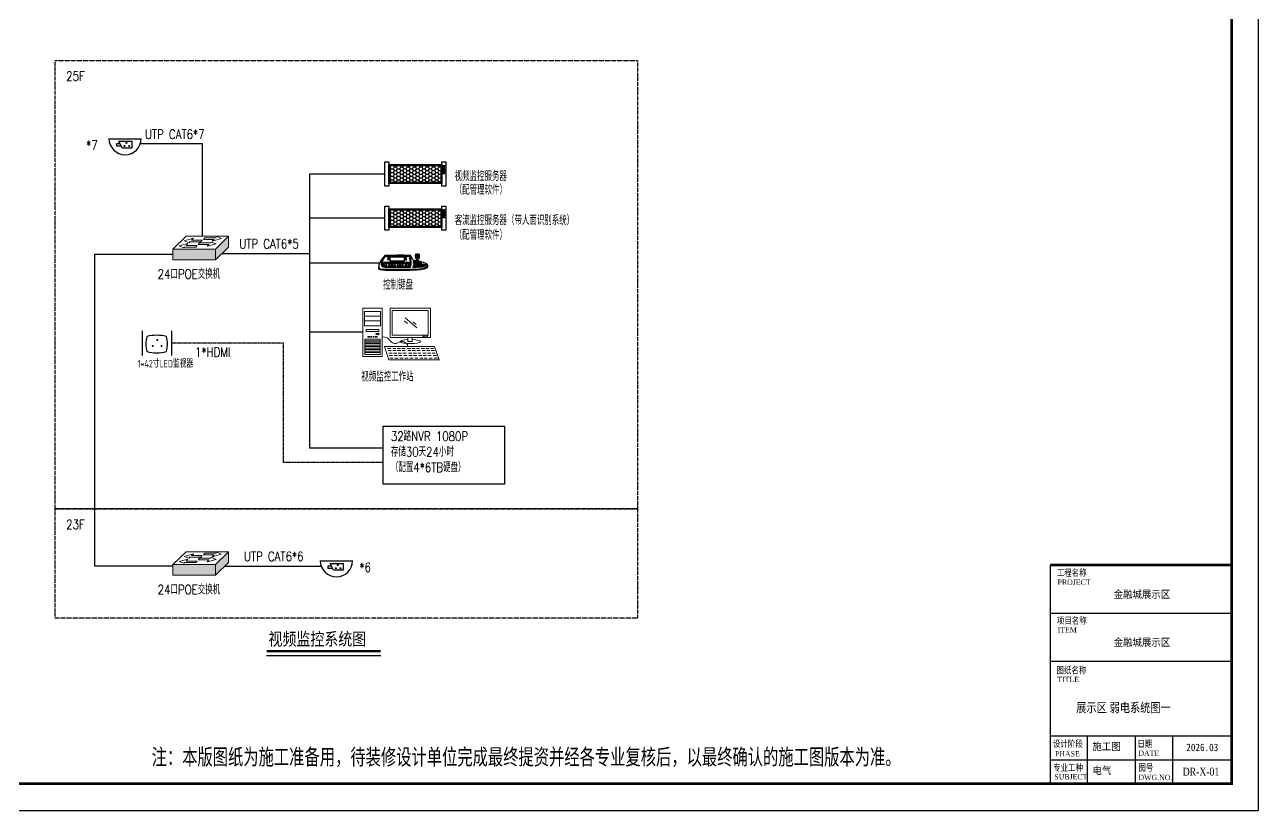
# Model space of a CAD drawing. Extents: x -284868 to 304789, y -137694 to 137894.
# Drawn here: x -246151 to -199914, y -99400 to -69937 of the extents above; entities that cross this region are included whole.
import ezdxf
from ezdxf.enums import TextEntityAlignment as Align

# ---------------------------------------------------------------- set-up
doc = ezdxf.new("R2010")
doc.units = 0
for name, pattern in [('ACAD_ISO12W100', [21, 12, -3, 0, -3, 0, -3]), ('BORDER2', [0.875, 0.25, -0.125, 0.25, -0.125, 0, -0.125]), ('CONTINOUS', [0])]:
    doc.linetypes.add(name, pattern=pattern)
doc.layers.get('0').update_dxf_attribs({"linetype": 'CONTINUOUS'})
for name, color, linetype in [('0-电气-消防文字', 61, 'CONTINUOUS'), ('ELV-EQUIPMENT', 20, 'CONTINUOUS'), ('PDS-EQIU', 6, 'CONTINUOUS'), ('PUB_TEXT', 7, 'CONTINUOUS'), ('PUB_TITLE', 4, 'CONTINUOUS'), ('TEL_TITLE', 7, 'CONTINUOUS'), ('WIRE-网络', 130, 'BORDER2'), ('ZI', 7, 'CONTINUOUS'), ('备注', 6, 'CONTINUOUS'), ('对讲系统', 7, 'CONTINUOUS'), ('电-标注', 61, 'CONTINUOUS')]:
    doc.layers.add(name, color=color, linetype=linetype)
doc.layers.add('PSS-WIRE', color=3, linetype='CONTINOUS', lineweight=30)
doc.layers.add('RD_EQUIP', color=20, linetype='CONTINUOUS', lineweight=30)
doc.styles.add('-新宋体', font='', dxfattribs={"width": 0.7})
doc.styles.add('JD', font='isocp.shx', dxfattribs={"bigfont": 'zbhz.shx'})
doc.styles.add('RD', font='SIMPLEX.shx', dxfattribs={"width": 0.8, "height": 3.5, "bigfont": 'gbhzfs.shx'})
doc.styles.add('STYLE1', font='', dxfattribs={"width": 0.8})
doc.styles.add('TITLE_En', font='Times New Roman.ttf', dxfattribs={"width": 0.8})
doc.styles.add('黑体', font='')
doc.styles.get('-新宋体').set_extended_font_data('NSimSun')
doc.styles.get('STYLE1').set_extended_font_data('SimSun')
doc.styles.get('黑体').set_extended_font_data('SimHei')

# ---------------------------------------------------------------- blocks, each defined once
blk = doc.blocks.new('TQ')
at = {"layer": 'PUB_TITLE', "color": 0}
for p, q in [((-275, 8250), (6525, 8250)), ((-275, 6450), (6525, 6450)), ((-275, 4650), (6525, 4650)), ((-275, 1850), (6525, 1850)), ((-275, 950), (6525, 950))]:
    blk.add_line(p, q, dxfattribs=at)
at = {"layer": 'PUB_TITLE', "color": 0, "ltscale": 20}
for p, q in [((1125, 50), (1125, 1850)), ((2925, 50), (2925, 1850)), ((4325, 50), (4325, 1850))]:
    blk.add_line(p, q, dxfattribs=at)
at = {"layer": 'PUB_TITLE', "ltscale": 20, "const_width": 100}
blk.add_lwpolyline([(-275, 50), (6525, 50), (6525, 8250), (-275, 8250)], dxfattribs=at)
at = {"layer": 'PUB_TITLE', "color": 6, "ltscale": 20, "const_width": 50}
blk.add_lwpolyline([(-275, 50), (-275, 8250)], dxfattribs=at)
at = {"layer": 'PUB_TEXT', "color": 3, "style": 'STYLE1', "width": 0.9}
for s, p in [('金融城展示区', (3163, 7162)), ('金融城展示区', (3163, 5362)), ('2026.03', (5425, 1409))]:
    blk.add_text(s, height=280, dxfattribs=at).set_placement(p, align=Align.MIDDLE)
for s, p in [('施工图', (1308, 1304)), ('电气', (1308, 404))]:
    blk.add_text(s, height=280, dxfattribs=at).set_placement(p)
at = {"layer": 'PUB_TITLE', "color": 0, "style": 'TITLE_En', "width": 0.8}
for s, height, p in [('工程名称', 250, (-29, 7960)), ('PROJECT', 200, (1, 7608)), ('项目名称', 250, (-26, 6165)), ('ITEM', 200, (4, 5813)), ('图纸名称', 250, (-41, 4307)), ('TITLE', 200, (-10, 3957)), ('日期', 250, (2989, 1545)), ('PHASE', 200, (-97, 1170)), ('DATE', 200, (3029, 1190)), ('SUBJECT', 200, (-121, 308)), ('DWG.NO.', 200, (3032, 283))]:
    blk.add_text(s, height=height, dxfattribs=at).set_placement(p, align=Align.MIDDLE_LEFT)
for s, p in [('设计阶段', (-178, 1423)), ('专业工种', (-167, 527))]:
    blk.add_text(s, height=250, dxfattribs=at).set_placement(p)
blk.add_text('图号', height=250, dxfattribs=at).set_placement((3312, 654), align=Align.MIDDLE_CENTER)
blk = doc.blocks.new('电脑')
at = {"layer": 'RD_EQUIP', "lineweight": 0}
for p, q in [((302.4, 374.4), (10.2, 374.4)), ((10.2, 374.4), (10.2, 161.8)), ((302.4, 161.8), (302.4, 374.4)), ((114.1, 283.2), (136.5, 264.4)), ((118.8, 304.4), (204.7, 231.5)), ((177.7, 276.2), (200, 257.3)), ((-172.6, 138.7), (-62.8, 138.7)), ((-172.6, 127.8), (-62.8, 127.8)), ((-172.6, 117), (-62.8, 117)), ((-172.6, 106.1), (-62.8, 106.1)), ((-172.6, 95.3), (-62.8, 95.3)), ((332.3, 97.5), (-30.9, 97.5)), ((1.2, 0), (-30.9, 97.5)), ((10.2, 161.8), (302.4, 161.8)), ((366.3, 0), (332.3, 97.5)), ((-172.6, 84.4), (-62.8, 84.4)), ((-172.6, 73.6), (-62.8, 73.6)), ((-172.6, 62.7), (-62.8, 62.7)), ((-172.6, 51.8), (-62.8, 51.8)), ((15.5, 82.5), (-8.1, 82.5)), ((18.5, 66.2), (-5.1, 66.2)), ((367.5, 0), (0, 0)), ((24.6, 48.5), (1, 48.5)), ((27.7, 30.7), (4, 30.7)), ((33, 12.1), (9.3, 12.1)), ((52.7, 82.5), (29.1, 82.5)), ((53.5, 66.2), (29.8, 66.2)), ((59.6, 48.5), (35.9, 48.5)), ((62.6, 30.7), (39, 30.7)), ((67.9, 12.1), (44.3, 12.1)), ((86.1, 82.5), (62.5, 82.5)), ((86.9, 66.2), (63.2, 66.2)), ((92.9, 48.5), (69.3, 48.5)), ((96, 30.7), (72.4, 30.7)), ((104.3, 12.1), (80.6, 12.1)), ((119.5, 82.5), (95.9, 82.5)), ((120.3, 66.2), (96.6, 66.2)), ((126.3, 48.5), (102.7, 48.5)), ((133.8, 30.7), (110.2, 30.7)), ((141.4, 12.1), (117.8, 12.1)), ((157.5, 82.5), (133.9, 82.5)), ((161.3, 66.2), (137.7, 66.2)), ((167.4, 48.5), (143.8, 48.5)), ((170.4, 30.7), (146.8, 30.7)), ((175.7, 12.1), (152.1, 12.1)), ((190.9, 82.5), (167.3, 82.5)), ((194.7, 66.2), (171.1, 66.2)), ((200.8, 48.5), (177.2, 48.5)), ((203.8, 30.7), (180.2, 30.7)), ((212.1, 12.1), (188.5, 12.1)), ((224.3, 82.5), (200.7, 82.5)), ((228.1, 66.2), (204.5, 66.2)), ((234.2, 48.5), (210.6, 48.5)), ((241.7, 30.7), (218, 30.7)), ((249.2, 12.1), (225.6, 12.1)), ((259.3, 82.5), (235.6, 82.5)), ((265.3, 66.2), (241.7, 66.2)), ((271.4, 48.5), (247.8, 48.5)), ((274.5, 30.7), (250.8, 30.7)), ((279.8, 12.1), (256.1, 12.1)), ((292.7, 82.5), (269, 82.5)), ((298.7, 66.2), (275.1, 66.2)), ((304.8, 48.5), (281.2, 48.5)), ((307.9, 30.7), (284.2, 30.7)), ((316.1, 12.1), (292.5, 12.1)), ((326.1, 82.5), (302.4, 82.5)), ((332.1, 66.2), (308.5, 66.2)), ((338.2, 48.5), (314.6, 48.5)), ((345.7, 30.7), (322.1, 30.7)), ((353.2, 12.1), (329.6, 12.1))]:
    blk.add_line(p, q, dxfattribs=at)
for points in [[(-47.7, 375.8), (-187.8, 375.8), (-187.8, 24.4), (-47.7, 24.4)], [(25.4, 358.5), (287.2, 358.5), (287.2, 179.8), (25.4, 179.8)], [(-175.4, 350.7), (-59.7, 350.7), (-59.7, 316.2), (-175.4, 316.2)], [(-175.4, 316.2), (-59.7, 316.2), (-59.7, 281.8), (-175.4, 281.8)], [(-175.4, 281.8), (-59.7, 281.8), (-59.7, 247.3), (-175.4, 247.3)], [(-163.2, 220.4), (-72.4, 220.4), (-72.4, 205.6), (-163.2, 205.6)], [(-172.6, 149.6), (-62.8, 149.6), (-62.8, 39.3), (-172.6, 39.3)], [(-151.5, 169.1), (-135.1, 169.1), (-135.1, 163.7), (-151.5, 163.7)], [(-99.1, 169.1), (-82.7, 169.1), (-82.7, 163.7), (-99.1, 163.7)], [(139.4, 132.3), (171.4, 132.3), (171.4, 161.8), (139.4, 161.8)]]:
    blk.add_lwpolyline(points, close=True, dxfattribs=at)
for points in [[(-76.1, 187.4), (-76.1, 191)], [(-74.9, 191), (-74.9, 187.4)]]:
    blk.add_lwpolyline(points, dxfattribs=at)
for centre, radius in [((-89.4, 187.4), 3.23), ((-75.5, 187.4), 5.8), ((-124.8, 166.4), 2.41), ((-110.6, 166.4), 2.41), ((249, 171), 1.47), ((256.2, 171), 1.47), ((262.4, 171), 1.47), ((278.6, 171), 2.9)]:
    blk.add_circle(centre, radius, dxfattribs=at)
for centre, radius, start, end in [((-75.5, 187.4), 3.68, 141.91385, 38.33569), ((-78, 189.3), 0.51, 321.91385, 141.91385), ((-75.5, 187.4), 2.66, 141.91385, 38.33569), ((-75.5, 191), 0.572, 0, 180), ((-75.5, 187.4), 0.572, 180, 0), ((-73, 189.3), 0.51, 38.33569, 218.33569), ((-44.5, 99.5), 67.4, 29.2098, 92.75403), ((46.4, 157.6), 40.8, 218.1659, 308.12518), ((96, 87.8), 44.9, 12.45609, 122.99553)]:
    blk.add_arc(centre, radius, start, end, dxfattribs=at)
blk.add_ellipse((156.3, 132.3), major_axis=(74.7, 0), ratio=0.198219, start_param=1.799294, end_param=7.650294, dxfattribs=at)
blk = doc.blocks.new('KZJP')
at = {"layer": 'RD_EQUIP'}
h = blk.add_hatch(dxfattribs=at)
h.set_pattern_fill('ANSI31', color=256, scale=88.179735, style=0)
h.set_pattern_definition([(45, (-982.655, -7.88), (-6.23525, 6.23525), [])])
h.paths.add_polyline_path([(538, 565), (390, 565), (389, 510), (538, 510)])
for p, q in [((-804, 501), (-865, 427)), ((-803, 480), (-817, 460)), ((-754, 553), (-804, 501)), ((-785, 507), (-803, 480)), ((-792, 440), (-778, 463)), ((-774, 524), (-785, 507)), ((-778, 463), (-767, 482)), ((-754, 553), (-774, 524)), ((-767, 482), (-754, 501)), ((-702, 562), (-754, 553)), ((-754, 501), (-742, 514)), ((-742, 514), (-724, 531)), ((-724, 531), (160, 531)), ((-559, 564), (-702, 562)), ((-302, 570), (-559, 564)), ((-45, 567), (-302, 570)), ((198, 553), (-45, 567)), ((160, 531), (176, 440)), ((198, 553), (222, 523)), ((206, 517), (198, 553)), ((213, 468), (206, 517)), ((217, 429), (213, 468)), ((222, 523), (242, 498)), ((242, 498), (258, 462)), ((258, 462), (272, 438)), ((390, 579), (389, 470)), ((389, 510), (538, 510)), ((389, 470), (538, 470)), ((389, 470), (393, 464)), ((397, 604), (390, 592)), ((390, 592), (390, 579)), ((390, 565), (538, 565)), ((393, 464), (404, 455)), ((414, 610), (397, 604)), ((414, 610), (439, 614)), ((439, 614), (444, 616)), ((439, 614), (453, 614)), ((444, 616), (447, 618)), ((447, 618), (452, 619)), ((452, 619), (457, 620)), ((453, 614), (464, 614)), ((457, 620), (462, 620)), ((462, 620), (464, 620)), ((464, 620), (470, 620)), ((475, 614), (464, 614)), ((470, 620), (475, 619)), ((475, 619), (479, 618)), ((489, 614), (475, 614)), ((479, 618), (484, 617)), ((484, 617), (489, 614)), ((514, 610), (489, 614)), ((514, 610), (531, 604)), ((534, 464), (523, 455)), ((531, 604), (537, 592)), ((538, 470), (534, 464)), ((537, 592), (538, 579)), ((538, 579), (538, 470)), ((-985, 86), (-984, 131)), ((-975, 51), (-985, 86)), ((-975, 195), (-984, 131)), ((-984, 131), (-978, 96)), ((-978, 96), (-953, 74)), ((-950, 272), (-975, 195)), ((-930, 23), (-975, 51)), ((-953, 74), (-898, 57)), ((-915, 349), (-950, 272)), ((-853, 9), (-930, 23)), ((-865, 427), (-915, 349)), ((-898, 57), (-846, 49)), ((-894, 289), (-896, 268)), ((-896, 268), (-895, 235)), ((-895, 235), (-888, 210)), ((-882, 324), (-894, 289)), ((-888, 210), (-880, 181)), ((-871, 357), (-882, 324)), ((-880, 181), (-870, 164)), ((-861, 380), (-871, 357)), ((-870, 164), (-861, 153)), ((-848, 404), (-861, 380)), ((-861, 153), (-847, 140)), ((-851, 272), (-854, 240)), ((-851, 221), (-854, 240)), ((-738, -1), (-853, 9)), ((-851, 322), (-840, 350)), ((-848, 304), (-851, 322)), ((189, 272), (-851, 272)), ((-849, 208), (-851, 221)), ((-846, 192), (-849, 208)), ((-837, 426), (-848, 404)), ((-836, 298), (-848, 304)), ((-835, 134), (-847, 140)), ((-843, 183), (-846, 192)), ((-846, 49), (-672, 40)), ((-838, 169), (-843, 183)), ((-840, 350), (-826, 377)), ((-833, 159), (-838, 169)), ((-827, 445), (-837, 426)), ((190, 298), (-836, 298)), ((-824, 130), (-835, 134)), ((-828, 151), (-833, 159)), ((-817, 145), (-828, 151)), ((-817, 460), (-827, 445)), ((-826, 377), (-815, 402)), ((-812, 126), (-824, 130)), ((-807, 141), (-817, 145)), ((-815, 402), (-804, 420)), ((-800, 122), (-812, 126)), ((-796, 138), (-807, 141)), ((-804, 420), (-792, 440)), ((-775, 119), (-800, 122)), ((-786, 136), (-796, 138)), ((-779, 135), (-786, 136)), ((-771, 134), (-779, 135)), ((-760, 118), (-775, 119)), ((-771, 134), (158, 133)), ((-760, 118), (195, 119)), ((-613, 2), (-738, -1)), ((-672, 40), (173, 40)), ((-540, 2), (-613, 2)), ((-422, 2), (-540, 2)), ((189, -1), (-422, 2)), ((158, 133), (176, 150)), ((173, 40), (280, 46)), ((176, 440), (184, 380)), ((176, 150), (188, 177)), ((184, 380), (190, 336)), ((188, 177), (196, 212)), ((194, 271), (189, 272)), ((325, 5), (189, -1)), ((190, 336), (190, 298)), ((198, 269), (194, 271)), ((195, 119), (213, 136)), ((196, 212), (201, 250)), ((200, 264), (198, 269)), ((202, 258), (200, 264)), ((201, 250), (202, 258)), ((213, 136), (225, 175)), ((223, 389), (217, 429)), ((229, 342), (223, 389)), ((225, 175), (232, 219)), ((234, 285), (229, 342)), ((232, 219), (234, 285)), ((272, 438), (283, 410)), ((280, 46), (418, 49)), ((283, 410), (294, 396)), ((294, 396), (347, 388)), ((322, 222), (294, 94)), ((319, 325), (310, 308)), ((310, 308), (310, 289)), ((310, 289), (319, 273)), ((338, 335), (319, 325)), ((319, 273), (340, 262)), ((443, 11), (325, 5)), ((359, 341), (338, 335)), ((340, 262), (365, 253)), ((344, 222), (345, 97)), ((347, 388), (374, 382)), ((349, 311), (347, 301)), ((347, 301), (349, 290)), ((358, 319), (349, 311)), ((349, 290), (363, 279)), ((374, 321), (358, 319)), ((389, 343), (359, 341)), ((360, 220), (380, 93)), ((363, 279), (382, 273)), ((365, 253), (399, 243)), ((373, 221), (416, 93)), ((374, 382), (416, 371)), ((374, 321), (393, 324)), ((382, 273), (402, 266)), ((416, 345), (389, 343)), ((393, 324), (411, 326)), ((398, 302), (396, 295)), ((396, 295), (397, 290)), ((397, 290), (401, 285)), ((403, 307), (398, 302)), ((399, 243), (425, 238)), ((401, 285), (409, 281)), ((402, 266), (425, 261)), ((411, 310), (403, 307)), ((404, 455), (413, 448)), ((409, 281), (420, 277)), ((411, 326), (432, 329)), ((424, 312), (411, 310)), ((413, 448), (425, 438)), ((415, 213), (479, 105)), ((416, 371), (446, 355)), ((441, 344), (416, 345)), ((418, 49), (542, 63)), ((420, 277), (433, 274)), ((433, 312), (424, 312)), ((425, 438), (436, 420)), ((425, 261), (446, 255)), ((425, 238), (452, 235)), ((433, 274), (445, 271)), ((436, 420), (446, 403)), ((440, 334), (436, 328)), ((436, 328), (436, 316)), ((436, 316), (436, 303)), ((436, 303), (436, 293)), ((436, 293), (439, 290)), ((439, 290), (450, 288)), ((444, 345), (440, 334)), ((567, 20), (443, 11)), ((446, 355), (444, 345)), ((444, 217), (515, 108)), ((445, 271), (460, 268)), ((446, 403), (446, 355)), ((446, 403), (481, 403)), ((446, 355), (482, 355)), ((446, 255), (480, 255)), ((450, 288), (464, 288)), ((452, 235), (484, 234)), ((460, 268), (474, 267)), ((477, 288), (464, 288)), ((470, 215), (550, 105)), ((474, 267), (489, 268)), ((488, 290), (477, 288)), ((480, 255), (506, 253)), ((491, 420), (481, 403)), ((481, 403), (482, 355)), ((481, 355), (484, 345)), ((484, 345), (488, 334)), ((484, 234), (514, 236)), ((487, 215), (587, 111)), ((488, 334), (491, 328)), ((492, 293), (488, 290)), ((489, 268), (504, 269)), ((502, 438), (491, 420)), ((518, 341), (491, 347)), ((491, 328), (492, 316)), ((502, 332), (492, 334)), ((492, 316), (492, 303)), ((492, 303), (492, 293)), ((508, 317), (496, 321)), ((507, 302), (497, 307)), ((497, 307), (497, 307)), ((514, 448), (502, 438)), ((527, 324), (502, 332)), ((504, 269), (514, 272)), ((506, 253), (529, 255)), ((517, 296), (507, 302)), ((534, 307), (508, 317)), ((523, 455), (514, 448)), ((514, 272), (519, 276)), ((514, 236), (538, 237)), ((522, 292), (517, 296)), ((517, 213), (643, 118)), ((565, 330), (518, 341)), ((519, 276), (522, 284)), ((522, 284), (522, 292)), ((552, 315), (527, 324)), ((529, 255), (557, 256)), ((565, 295), (534, 307)), ((538, 237), (567, 239)), ((542, 215), (667, 125)), ((542, 63), (661, 74)), ((577, 307), (552, 315)), ((557, 256), (573, 262)), ((562, 216), (698, 129)), ((628, 313), (565, 330)), ((582, 286), (565, 295)), ((567, 239), (585, 242)), ((642, 30), (567, 20)), ((573, 262), (584, 268)), ((599, 297), (577, 307)), ((586, 280), (582, 286)), ((583, 217), (714, 143)), ((584, 268), (586, 280)), ((585, 242), (604, 249)), ((615, 284), (599, 297)), ((604, 249), (614, 258)), ((614, 258), (619, 270)), ((619, 270), (615, 284)), ((616, 224), (740, 157)), ((700, 294), (628, 313)), ((639, 232), (764, 170)), ((716, 43), (642, 30)), ((656, 239), (779, 186)), ((661, 74), (716, 85)), ((671, 250), (791, 212)), ((780, 261), (700, 294)), ((716, 85), (769, 104)), ((784, 71), (716, 43)), ((769, 104), (805, 131)), ((829, 236), (780, 261)), ((823, 102), (784, 71)), ((805, 131), (829, 170)), ((842, 134), (823, 102)), ((841, 211), (829, 236)), ((829, 170), (841, 211)), ((841, 211), (842, 134))]:
    blk.add_line(p, q, dxfattribs=at)
blk.add_lwpolyline([(-560, 513), (-29, 513), (-29, 352), (-560, 352)], close=True, dxfattribs=at)
for centre, major_axis in [((-621, 492), (-30, 0)), ((-792, 253), (-30, 0)), ((-792, 221), (-30, 0)), ((-792, 189), (-30, 0)), ((-792, 157), (-30, 0)), ((-699, 253), (-30, 0)), ((-699, 221), (-30, 0)), ((-699, 189), (-30, 0)), ((-699, 157), (-30, 0)), ((-621, 447), (-30, 0)), ((-621, 402), (-30, 0)), ((-580, 253), (-30, 0)), ((-580, 221), (-30, 0)), ((-580, 189), (-30, 0)), ((-580, 157), (-30, 0)), ((-521, 325), (-26, -15)), ((-486, 253), (-30, 0)), ((-486, 221), (-30, 0)), ((-486, 189), (-30, 0)), ((-486, 157), (-30, 0)), ((-400, 325), (-26, -15)), ((-393, 253), (-30, 0)), ((-393, 221), (-30, 0)), ((-393, 189), (-30, 0)), ((-393, 157), (-30, 0)), ((-278, 325), (-26, -15)), ((-271, 253), (-30, 0)), ((-271, 221), (-30, 0)), ((-271, 189), (-30, 0)), ((-271, 157), (-30, 0)), ((-179, 253), (-30, 0)), ((-179, 221), (-30, 0)), ((-179, 189), (-30, 0)), ((-179, 157), (-30, 0)), ((-157, 325), (-26, -15)), ((-88, 253), (-30, 0)), ((-88, 221), (-30, 0)), ((-88, 189), (-30, 0)), ((-88, 157), (-30, 0)), ((35, 253), (-30, 0)), ((35, 221), (-30, 0)), ((35, 189), (-30, 0)), ((35, 157), (-30, 0)), ((126, 253), (-30, 0)), ((126, 221), (-30, 0)), ((126, 189), (-30, 0)), ((126, 157), (-30, 0))]:
    blk.add_ellipse(centre, major_axis=major_axis, ratio=0.275228, dxfattribs=at)
at = {"layer": 'RD_EQUIP', "extrusion": (0, 0, -1)}
for centre in [(32, 492), (32, 447), (32, 402)]:
    blk.add_ellipse(centre, major_axis=(30, 0), ratio=0.275228, dxfattribs=at)
blk = doc.blocks.new('服务器2')
at = {"layer": 'RD_EQUIP', "ltscale": 20}
h = blk.add_hatch(dxfattribs=at)
h.set_pattern_fill('HONEY', color=256, scale=50)
h.set_pattern_definition([(0, (0, 0), (119.0625, 68.7407), [79.375, -158.75]), (120, (0, 0), (-119.0625, 68.7408), [79.375, -158.75]), (60, (0, 0), (1e-05, 137.4815), [-158.75, 79.375])])
h.paths.add_polyline_path([(952, 769), (952, 137), (-952, 137), (-952, 769)])
at = {"layer": 'RD_EQUIP'}
for points in [[(-1148, 906), (-989, 906), (-989, 0), (-1148, 0)], [(989, 806), (989, 100), (-989, 100), (-989, 806)], [(952, 769), (952, 137), (-952, 137), (-952, 769)], [(989, 906), (1148, 906), (1148, 0), (989, 0)], [(1034, 773), (1103, 773), (1103, 738), (1034, 738)], [(1034, 704), (1103, 704), (1103, 670), (1034, 670)], [(1034, 636), (1103, 636), (1103, 601), (1034, 601)], [(1034, 567), (1103, 567), (1103, 533), (1034, 533)], [(1034, 499), (1103, 499), (1103, 465), (1034, 465)]]:
    blk.add_lwpolyline(points, close=True, dxfattribs=at)
blk = doc.blocks.new('电视监视器')
for p, q in [((-424, 640), (-424, -75)), ((430, 640), (430, -75))]:
    blk.add_line(p, q)
at = {"const_width": 30}
for points in [[(2, 376, 1), (32, 376, 1)], [(-130, 200, 1), (-100, 200, 1)], [(127, 200, 1), (157, 200, 1)]]:
    blk.add_lwpolyline(points, format="xyb", close=True, dxfattribs=at)
for centre, radius, start, end in [((429, 257), 747, 162.7764, 197.2236), ((0, -625), 1139, 75.5726, 104.4274), ((-429, 257), 747, 342.7764, 17.2236), ((0, 1139), 1139, 255.5726, 284.4274)]:
    blk.add_arc(centre, radius, start, end)
blk = doc.blocks.new('BQ')
at = {"layer": 'RD_EQUIP'}
h = blk.add_hatch(color=256, dxfattribs=at)
h.paths.add_polyline_path([(-6, -198, 1), (-33, -198, 1)])
h.paths.add_polyline_path([(25, -114, 1), (52, -114, 1)])
h.paths.add_polyline_path([(120, -198, 1), (93, -198, 1)])
blk.add_line((-433, 0), (433, 0), dxfattribs=at)
for points in [[(-224, -205), (-224, -131), (-138, -131)], [(-104, -205), (-224, -205)]]:
    blk.add_lwpolyline(points, dxfattribs=at)
blk.add_lwpolyline([(-82, -251), (-167, -67), (180, -67), (180, -251)], close=True, dxfattribs=at)
for centre in [(-19, -198), (39, -114), (107, -198)]:
    blk.add_circle(centre, 13.7, dxfattribs=at)
blk.add_arc((0, 4), 433, 180.4677, 359.5323, dxfattribs=at)

msp = doc.modelspace()

# ---------------------------------------------------------------- hatches: boundary and pattern name
at = {"layer": 'RD_EQUIP'}
for points in [[(-239003, -78350), (-238512, -77873), (-238512, -78277), (-239003, -78755)], [(-239003, -78350), (-240594, -78350), (-240594, -78755), (-239003, -78755)], [(-239003, -90180), (-238512, -89703), (-238512, -90108), (-239003, -90585)], [(-239003, -90180), (-240594, -90180), (-240594, -90585), (-239003, -90585)]]:
    msp.add_hatch(color=256, dxfattribs=at).paths.add_polyline_path(points)

# ---------------------------------------------------------------- linework, layer by layer
at = {"layer": '0-电气-消防文字'}
msp.add_line((-237083, -93599), (-232804, -93599), dxfattribs=at)
at = {"layer": '0-电气-消防文字', "const_width": 90}
msp.add_lwpolyline([(-237083, -93434), (-232804, -93434)], dxfattribs=at)
at = {"layer": 'PDS-EQIU', "color": 8, "linetype": 'ACAD_ISO12W100', "ltscale": 0.03}
for points in [[(-245004, -71277), (-223184, -71277), (-223184, -88092), (-245004, -88092)], [(-245004, -88092), (-223184, -88092), (-223184, -92197), (-245004, -92197)]]:
    msp.add_lwpolyline(points, close=True, dxfattribs=at)
at = {"layer": 'PSS-WIRE', "color": 7}
msp.add_lwpolyline([(-232710, -84998), (-228168, -84998), (-228168, -87174), (-232710, -87174)], close=True, dxfattribs=at)
at = {"layer": 'RD_EQUIP', "color": 3}
for p, q in [((-235472, -75540), (-235472, -85818)), ((-232655, -75540), (-235472, -75540)), ((-232655, -77192), (-235472, -77192)), ((-238757, -78516), (-235472, -78516)), ((-232848, -78880), (-235472, -78880)), ((-235472, -78880), (-235472, -81470)), ((-233477, -81470), (-235472, -81470)), ((-232710, -85818), (-235472, -85818))]:
    msp.add_line(p, q, dxfattribs=at)
for points in [[(-239484, -77873), (-239484, -74409), (-241815, -74409)], [(-240594, -78552), (-243538, -78552), (-243538, -90233), (-240594, -90233)], [(-238647, -90239), (-235040, -90239)]]:
    msp.add_lwpolyline(points, dxfattribs=at)
at = {"layer": 'RD_EQUIP', "lineweight": 0}
for points in [[(-239003, -78350), (-238512, -77873), (-240102, -77873), (-240594, -78350), (-239003, -78350), (-239003, -78350)], [(-239553, -78075), (-239495, -78017), (-239900, -78017), (-239827, -77945), (-240174, -78046), (-239987, -78118), (-239958, -78075), (-239553, -78075), (-239553, -78075)], [(-239596, -78118), (-239654, -78176), (-239249, -78176), (-239307, -78249), (-238974, -78162), (-239148, -78089), (-239191, -78118), (-239596, -78118), (-239596, -78118)], [(-239394, -77930), (-239451, -77988), (-239047, -77988), (-239119, -78061), (-238772, -77959), (-238960, -77887), (-238989, -77930), (-239394, -77930), (-239394, -77930)], [(-239003, -78350), (-238512, -77873), (-238512, -78277), (-239003, -78755), (-239003, -78350), (-239003, -78350)], [(-240594, -78350), (-240594, -78755), (-239003, -78755), (-239003, -78350), (-240594, -78350), (-240594, -78350)], [(-239741, -78277), (-239683, -78220), (-240102, -78220), (-240030, -78147), (-240362, -78234), (-240189, -78306), (-240160, -78277), (-239741, -78277), (-239741, -78277)], [(-239003, -90180), (-238512, -89703), (-240102, -89703), (-240594, -90180), (-239003, -90180), (-239003, -90180)], [(-239741, -90108), (-239683, -90050), (-240102, -90050), (-240030, -89978), (-240362, -90065), (-240189, -90137), (-240160, -90108), (-239741, -90108), (-239741, -90108)], [(-239553, -89906), (-239495, -89848), (-239900, -89848), (-239827, -89775), (-240174, -89877), (-239987, -89949), (-239958, -89906), (-239553, -89906), (-239553, -89906)], [(-239596, -89949), (-239654, -90007), (-239249, -90007), (-239307, -90079), (-238974, -89992), (-239148, -89920), (-239191, -89949), (-239596, -89949), (-239596, -89949)], [(-239394, -89761), (-239451, -89819), (-239047, -89819), (-239119, -89891), (-238772, -89790), (-238960, -89718), (-238989, -89761), (-239394, -89761), (-239394, -89761)], [(-239003, -90180), (-238512, -89703), (-238512, -90108), (-239003, -90585), (-239003, -90180), (-239003, -90180)], [(-240594, -90180), (-240594, -90585), (-239003, -90585), (-239003, -90180), (-240594, -90180), (-240594, -90180)]]:
    msp.add_lwpolyline(points, dxfattribs=at)
at = {"layer": 'TEL_TITLE'}
msp.add_lwpolyline([(-284014, -99400), (-199914, -99400), (-199914, -40000), (-284014, -40000)], close=True, dxfattribs=at)
at = {"layer": 'TEL_TITLE', "const_width": 100}
msp.add_lwpolyline([(-281514, -98400), (-200914, -98400), (-200914, -41000), (-281514, -41000)], close=True, dxfattribs=at)
at = {"layer": 'WIRE-网络'}
msp.add_lwpolyline([(-232710, -86362), (-236453, -86362), (-236453, -81881), (-240654, -81881)], dxfattribs=at)

# ---------------------------------------------------------------- block references
at = {"layer": 'ELV-EQUIPMENT', "color": 4, "linetype": 'ByBlock', "xscale": 1.28, "yscale": 1.28, "zscale": 1.28}
msp.add_blockref('电视监视器', (-241203, -82243), dxfattribs=at)
at = {"layer": 'PUB_TITLE', "color": 7}
msp.add_blockref('TQ', (-207439, -98450), dxfattribs=at)
at = {"layer": 'RD_EQUIP', "color": 3, "xscale": 1.399999999999999, "yscale": 1.399999999999999, "zscale": 1.399999999999999}
for p in [(-242387, -74213), (-234467, -90044)]:
    msp.add_blockref('BQ', p, dxfattribs=at)
at = {"layer": 'RD_EQUIP', "color": 3}
msp.add_blockref('KZJP', (-231898, -79152), dxfattribs=at)
at = {"layer": '备注'}
for p in [(-231508, -75993), (-231508, -77645)]:
    msp.add_blockref('服务器2', p, dxfattribs=at)
at = {"layer": '对讲系统', "lineweight": 0, "xscale": 5.165078646572002, "yscale": 5.165078646572002, "zscale": 5.165078646572002}
msp.add_blockref('电脑', (-232507, -82504), dxfattribs=at)

# ---------------------------------------------------------------- texts
at = {"layer": '0-电气-消防文字', "style": '-新宋体', "width": 0.8}
msp.add_text('视频监控系统图', height=480, dxfattribs=at).set_placement((-237014, -93215))
at = {"layer": 'PSS-WIRE', "color": 7, "style": 'RD', "width": 0.8}
for s, p in [('25F', (-244595, -72038, 0)), ('UTP CAT6*7', (-241643, -74223, 0)), ('*7', (-243847, -74635)), ('视频监控服务器 ', (-230034, -75797, 0)), ('（配管理软件）', (-230034, -76309, 0)), ('客流监控服务器（带人面识别系统）', (-230034, -77449, 0)), ('（配管理软件）', (-230034, -78002, 0)), ('UTP CAT6*5', (-238109, -78330, 0)), ('24口POE交换机', (-241166, -79466)), ('控制键盘', (-232719, -79870, 0)), ('1*HDMI ', (-239766, -82393, 0)), ('视频监控工作站', (-233536, -83316, 0)), ('23F', (-244595, -88853, 0)), ('UTP CAT6*6', (-237933, -90053, 0)), ('*6', (-233605, -90465)), ('24口POE交换机', (-241166, -91297))]:
    msp.add_text(s, height=350, dxfattribs=at).set_placement(p)
at = {"layer": 'PUB_TEXT', "color": 3, "style": 'TITLE_En', "width": 0.8}
msp.add_text('展示区 弱电系统图一', height=350, dxfattribs=at).set_placement((-206740, -95720))
at = {"layer": 'PUB_TEXT', "color": 0, "style": '黑体', "width": 0.7}
msp.add_text('注：本版图纸为施工准备用，待装修设计单位完成最终提资并经各专业复核后，以最终确认的施工图版本为准。', height=600, dxfattribs=at).set_placement((-241393, -97694, 0))
at = {"layer": 'PUB_TEXT', "color": 3, "style": 'TITLE_En', "width": 0.8}
msp.add_text('DR-X-01', height=300, dxfattribs=at).set_placement((-202065, -97949), align=Align.MIDDLE)
at = {"layer": 'ZI', "insert": (-232425, -85197), "char_height": 350, "width": 3980.15, "attachment_point": 1, "style": 'RD'}
msp.add_mtext('32路NVR 1080P\\P存储30天24小时\\P（配置4*6TB硬盘）', dxfattribs=at)
at = {"layer": '电-标注', "style": 'JD', "width": 0.7}
msp.add_text('1*42寸LED监视器', height=280, dxfattribs=at).set_placement((-241919, -82792))

doc.saveas('drawing.dxf')
